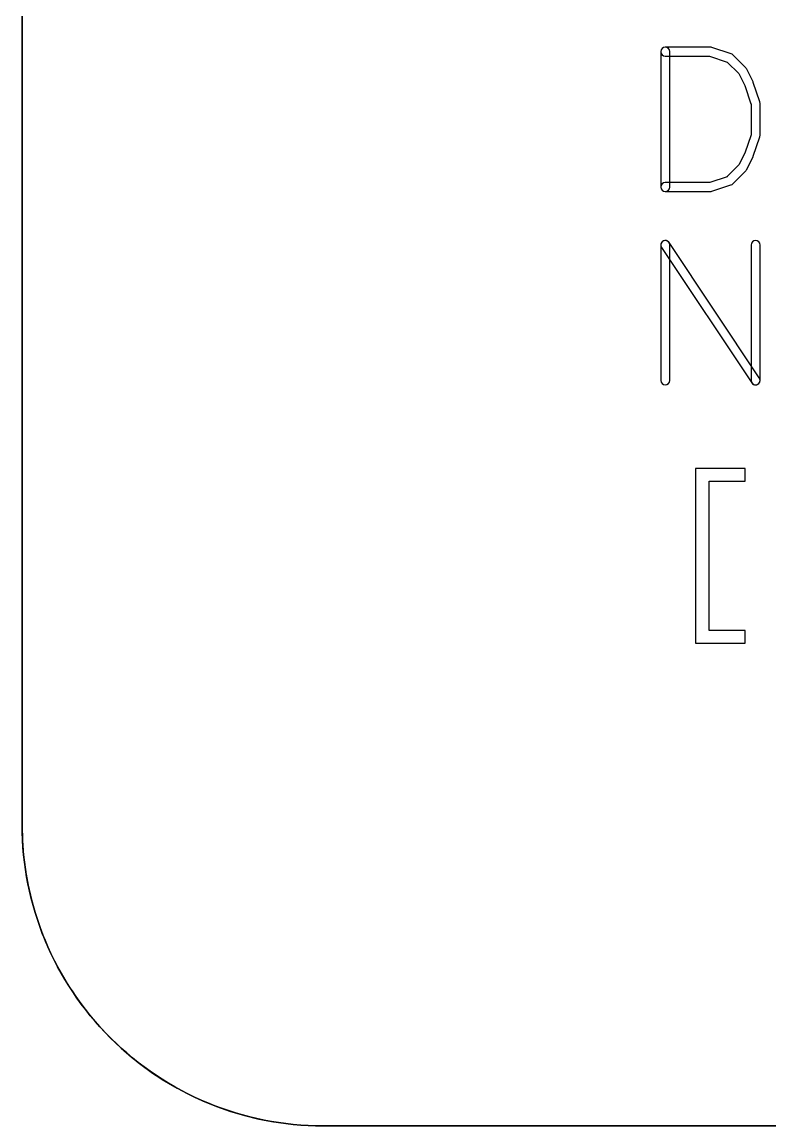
# Model space of a CAD drawing. Extents: x -420 to 0, y -161 to 159.
# Drawn here: x -420 to -395.15, y -161 to -124.31 of the extents above; entities that cross this region are included whole.
import ezdxf

# ---------------------------------------------------------------- set-up
doc = ezdxf.new("R2010")
doc.units = 0
doc.header["$MEASUREMENT"] = 0
doc.layers.get('0').update_dxf_attribs({"linetype": 'CONTINUOUS'})

msp = doc.modelspace()

# ---------------------------------------------------------------- linework, layer by layer
for points in [[(-420, -1.999), (-420.001016, -2), (-420.001016, -2), (-420.001016, -150.99999), (-420.001016, -150.99999, 0.410091), (-410.140977, -161), (-410.140977, -161), (-410, -161.000996), (-410, -161.000996), (-311.50002, -161.000996), (-311.50002, -161.000996), (-311.499004, -161), (-311.499004, -161), (-311.50002, -160.999004), (-311.50002, -160.999004), (-410, -160.999004), (-410, -160.999004, -0.414214), (-419.998984, -150.99999), (-419.998984, -150.99999), (-419.998984, -2), (-419.998984, -2), (-420, -1.999)], [(-420, -2), (-420, -151.00001), (-420, -151.00001, 0.414214), (-410, -161), (-410, -161), (-311.50002, -161)], [(-398.481016, -125.295, 1), (-398.781016, -125.295), (-398.781016, -125.295), (-398.781016, -129.795), (-398.781016, -129.795, 1), (-398.481016, -129.795), (-398.481016, -129.795), (-398.481016, -125.295)], [(-397.083008, -125.153008, 0.081628), (-397.130977, -125.145), (-397.130977, -125.145), (-398.631016, -125.145), (-398.631016, -125.145, 1), (-398.631016, -125.44499), (-398.631016, -125.44499), (-397.155, -125.44499), (-397.155, -125.44499), (-396.571992, -125.64), (-396.571992, -125.64), (-396.569023, -125.641006), (-396.569023, -125.641006), (-396.183984, -126.026006), (-396.183984, -126.026006), (-395.986992, -126.42001), (-395.986992, -126.42001), (-395.985977, -126.421006), (-395.985977, -126.421006), (-395.781992, -127.031992), (-395.781992, -127.031992), (-395.781016, -127.032998), (-395.781016, -127.032998), (-395.781016, -128.056006), (-395.781016, -128.056006), (-395.985, -128.665996), (-395.985, -128.665996), (-395.985, -128.666992), (-395.985, -128.666992), (-396.181992, -129.060996), (-396.181992, -129.060996), (-396.181992, -129.061992), (-396.181992, -129.061992), (-396.569023, -129.44999), (-396.569023, -129.44999), (-396.571016, -129.451006), (-396.571016, -129.451006), (-397.153984, -129.645), (-397.153984, -129.645), (-398.631016, -129.645), (-398.631016, -129.645, 1), (-398.631016, -129.94499), (-398.631016, -129.94499), (-397.130977, -129.94499), (-397.130977, -129.94499, 0.080074), (-397.083984, -129.936992), (-397.083984, -129.936992), (-396.45, -129.725996), (-396.45, -129.725996), (-396.445977, -129.72499), (-396.445977, -129.72499, 0.126039), (-396.381992, -129.686992), (-396.381992, -129.686992), (-395.954023, -129.258008), (-395.954023, -129.258008), (-395.953008, -129.256992), (-395.953008, -129.256992, 0.078236), (-395.926016, -129.218994), (-395.926016, -129.218994), (-395.711992, -128.791006), (-395.711992, -128.791006), (-395.711016, -128.79001), (-395.711016, -128.79001, 0.032231), (-395.703984, -128.772002), (-395.703984, -128.772002), (-395.489023, -128.129004), (-395.489023, -128.129004, 0.081711), (-395.480977, -128.080996), (-395.480977, -128.080996), (-395.480977, -127.01), (-395.480977, -127.01, 0.081696), (-395.489023, -126.962002), (-395.489023, -126.962002), (-395.703984, -126.319004), (-395.703984, -126.319004, 0.034424), (-395.711992, -126.30001), (-395.711992, -126.30001), (-395.923984, -125.875), (-395.923984, -125.875), (-395.923984, -125.873994), (-395.923984, -125.873994, 0.086636), (-395.954023, -125.832002), (-395.954023, -125.832002), (-396.381992, -125.404004), (-396.381992, -125.404004, 0.11537), (-396.44, -125.367998), (-396.44, -125.367998), (-397.083008, -125.153008)], [(-398.505977, -131.640996, 1.000045), (-398.756016, -131.807002), (-398.756016, -131.807002), (-395.756016, -136.307002), (-395.756016, -136.307002, 1.000072), (-395.505977, -136.141006), (-395.505977, -136.141006), (-398.505977, -131.640996)], [(-398.481016, -131.724004, 1), (-398.781016, -131.724004), (-398.781016, -131.724004), (-398.781016, -136.224004), (-398.781016, -136.224004, 1), (-398.481016, -136.224004), (-398.481016, -136.224004), (-398.481016, -131.724004)], [(-395.480977, -131.724004, 1), (-395.781016, -131.724004), (-395.781016, -131.724004), (-395.781016, -136.224004), (-395.781016, -136.224004, 1), (-395.480977, -136.224004), (-395.480977, -136.224004), (-395.480977, -131.724004)]]:
    msp.add_lwpolyline(points, format="xyb")
msp.add_lwpolyline([(-397.625, -144.950996), (-395.975, -144.950996), (-395.975, -144.950996), (-395.975, -144.534004), (-395.975, -144.534004), (-397.175, -144.534004), (-397.175, -144.534004), (-397.175, -139.567002), (-397.175, -139.567002), (-395.975, -139.567002), (-395.975, -139.567002), (-395.975, -139.151006), (-395.975, -139.151006), (-397.625, -139.151006), (-397.625, -139.151006), (-397.625, -144.950996)])

doc.saveas('drawing.dxf')
